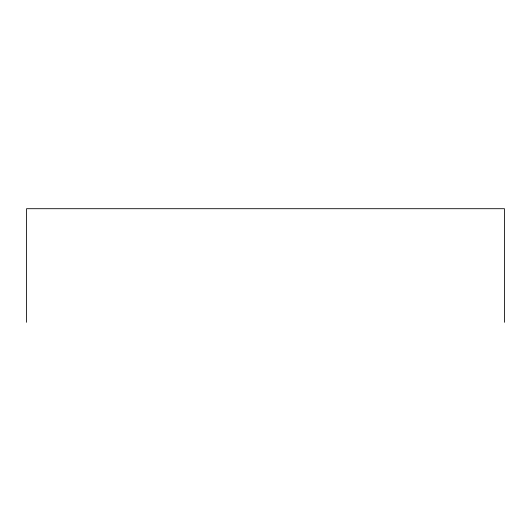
<?xml version="1.0" encoding="UTF-8"?>
<svg xmlns="http://www.w3.org/2000/svg" width="531" height="531" viewBox="0 0 531 531"><rect width="100%" height="100%" fill="white"/><g stroke="black" fill="none" stroke-linecap="round" stroke-linejoin="round"><path stroke-width="0.8" d="M504.45 322.297L504.45 208.703L26.55 208.703L26.55 322.297"/></g></svg>
